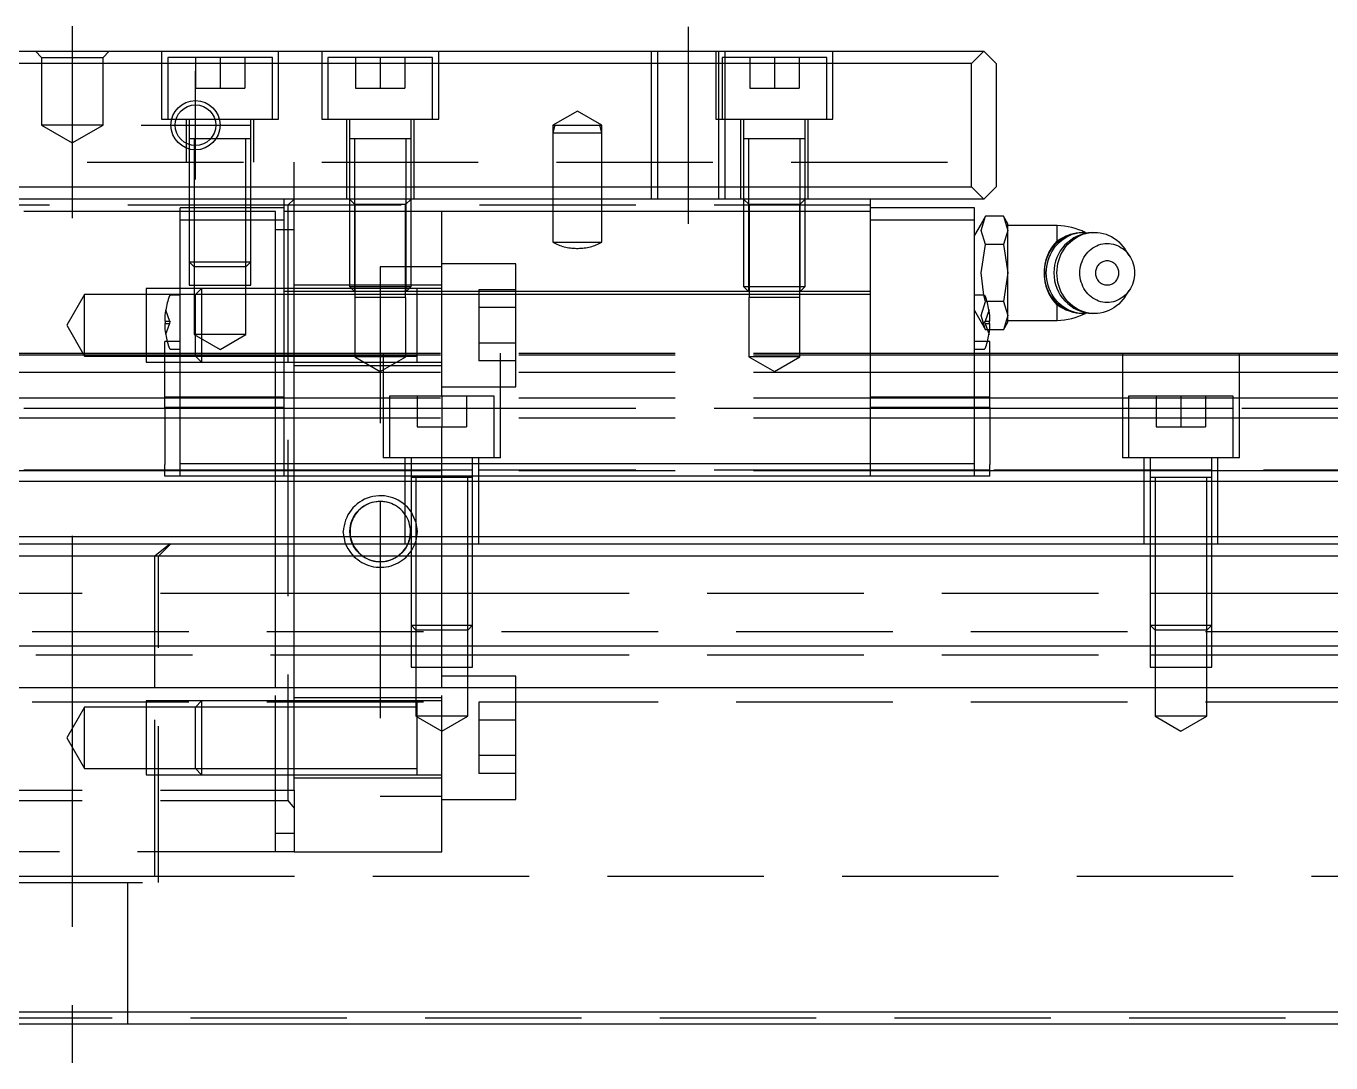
# Model space of a CAD drawing. Extents: x -33 to 1029, y -350 to 120.
# Drawn here: x 406.2 to 512.2, y -311.1 to -226.9 of the extents above; entities that cross this region are included whole.
import ezdxf

# ---------------------------------------------------------------- set-up
doc = ezdxf.new("R2010")
doc.units = 0
doc.linetypes.add('CENTER', pattern=[50.8, 31.75, -6.35, 6.35, -6.35])
doc.linetypes.add('DASHED', pattern=[19.05, 12.7, -6.35])
doc.layers.get('0').update_dxf_attribs({"linetype": 'CONTINUOUS'})
doc.layers.add('CENTER', color=1, linetype='CENTER')

msp = doc.modelspace()

# ---------------------------------------------------------------- linework, layer by layer
at = {"color": 7, "linetype": 'CONTINUOUS'}
for p, q in [((336, -228.91), (484, -228.91)), ((484, -228.91), (483, -229.91)), ((485, -229.91), (484, -228.91)), ((483, -229.91), (337, -229.91)), ((483, -239.91), (483, -229.91)), ((485, -229.91), (485, -239.91)), ((421.23, -236.01), (419.5, -236.01)), ((421.67, -236.01), (421.23, -236.01)), ((424.5, -236.01), (421.67, -236.01)), ((437.5, -236.01), (432.5, -236.01)), ((437.5, -236.01), (432.5, -236.01)), ((337, -239.91), (483, -239.91)), ((483, -239.91), (484, -240.91)), ((484, -240.91), (485, -239.91)), ((484, -240.91), (336, -240.91)), ((427.2, -241.91), (427.2, -240.91)), ((474.8, -241.91), (474.8, -240.91)), ((418.77, -242.61), (418.77, -241.61)), ((427.2, -241.61), (418.77, -241.61)), ((427.2, -248.41), (427.2, -241.91)), ((474.8, -241.91), (427.2, -241.91)), ((483.23, -241.61), (474.8, -241.61)), ((474.8, -248.41), (474.8, -241.91)), ((483.23, -242.61), (483.23, -241.61)), ((484.13, -242.29), (483.78, -242.91)), ((483.78, -243.45), (484.13, -242.29)), ((485.6, -242.29), (484.13, -242.29)), ((485.6, -242.29), (485.6, -242.29)), ((485.96, -242.91), (485.6, -242.29)), ((485.6, -242.29), (485.96, -243.45)), ((418.77, -262.41), (418.77, -242.61)), ((427.2, -242.61), (418.77, -242.61)), ((483.23, -242.61), (474.8, -242.61)), ((483.23, -262.41), (483.23, -242.61)), ((483.78, -242.91), (483.23, -243.85)), ((484.13, -244.6), (483.78, -243.45)), ((485.96, -243.45), (485.6, -244.6)), ((485.96, -243.45), (485.96, -242.91)), ((489.96, -243.06), (485.96, -243.06)), ((485.96, -246.91), (485.96, -243.45)), ((489.96, -244.3), (489.96, -243.06)), ((491.49, -243.65), (491.73, -243.62)), ((491.64, -243.65), (491.88, -243.62)), ((491.73, -243.62), (491.97, -243.61)), ((491.88, -243.62), (492.12, -243.61)), ((492.12, -243.61), (491.97, -243.61)), ((492.12, -243.61), (492.53, -243.64)), ((492.5, -243.65), (492.74, -243.62)), ((492.74, -243.62), (492.98, -243.61)), ((492.98, -243.61), (493.22, -243.62)), ((493.22, -243.62), (493.45, -243.65)), ((483.78, -246.91), (484.13, -244.6)), ((485.6, -244.6), (484.13, -244.6)), ((485.6, -244.6), (485.96, -246.91)), ((489.65, -244.77), (489.81, -244.58)), ((489.8, -244.77), (489.97, -244.58)), ((489.81, -244.58), (489.99, -244.4)), ((490.72, -243.9), (489.96, -244.3)), ((489.97, -244.58), (490.14, -244.4)), ((489.99, -244.4), (490.18, -244.24)), ((490.14, -244.4), (490.33, -244.24)), ((490.18, -244.24), (490.38, -244.1)), ((490.33, -244.24), (490.53, -244.1)), ((490.38, -244.1), (490.58, -243.97)), ((490.53, -244.1), (490.74, -243.97)), ((490.58, -243.97), (490.8, -243.86)), ((490.66, -244.77), (490.83, -244.58)), ((490.74, -243.97), (490.96, -243.86)), ((490.8, -243.86), (491.03, -243.77)), ((490.83, -244.58), (491, -244.4)), ((490.96, -243.86), (491.18, -243.77)), ((491, -244.4), (491.19, -244.24)), ((491.03, -243.77), (491.26, -243.7)), ((491.18, -243.77), (491.41, -243.7)), ((491.19, -244.24), (491.39, -244.1)), ((491.26, -243.7), (491.49, -243.65)), ((491.39, -244.1), (491.6, -243.97)), ((491.41, -243.7), (491.64, -243.65)), ((491.6, -243.97), (491.81, -243.86)), ((491.81, -243.86), (492.04, -243.77)), ((492.04, -243.77), (492.27, -243.7)), ((492.27, -243.7), (492.5, -243.65)), ((493.16, -244.7), (493.32, -244.63)), ((493.32, -244.63), (493.49, -244.58)), ((493.45, -243.65), (493.69, -243.7)), ((493.49, -244.58), (493.66, -244.54)), ((493.66, -244.54), (493.83, -244.52)), ((493.69, -243.7), (493.92, -243.77)), ((493.83, -244.52), (494, -244.51)), ((493.92, -243.77), (494.14, -243.86)), ((494, -244.51), (494.18, -244.52)), ((494.14, -243.86), (494.36, -243.96)), ((494.18, -244.52), (494.35, -244.54)), ((494.35, -244.54), (494.52, -244.57)), ((494.36, -243.96), (494.56, -244.09)), ((494.52, -244.57), (494.69, -244.62)), ((494.56, -244.09), (494.76, -244.23)), ((494.69, -244.62), (494.85, -244.69)), ((494.76, -244.23), (494.95, -244.39)), ((494.95, -244.39), (495.12, -244.56)), ((495.12, -244.56), (495.29, -244.75)), ((489.07, -245.89), (489.15, -245.65)), ((489.15, -245.65), (489.25, -245.41)), ((489.22, -245.89), (489.31, -245.65)), ((489.25, -245.41), (489.37, -245.19)), ((489.31, -245.65), (489.41, -245.41)), ((489.37, -245.19), (489.5, -244.97)), ((489.41, -245.41), (489.52, -245.19)), ((489.5, -244.97), (489.65, -244.77)), ((489.52, -245.19), (489.66, -244.97)), ((489.66, -244.97), (489.8, -244.77)), ((490.08, -245.89), (490.16, -245.65)), ((490.16, -245.65), (490.26, -245.41)), ((490.26, -245.41), (490.38, -245.19)), ((490.38, -245.19), (490.51, -244.97)), ((490.51, -244.97), (490.66, -244.77)), ((492.04, -245.82), (492.12, -245.66)), ((492.12, -245.66), (492.22, -245.5)), ((492.22, -245.5), (492.33, -245.36)), ((492.33, -245.36), (492.44, -245.22)), ((492.44, -245.22), (492.57, -245.09)), ((492.57, -245.09), (492.71, -244.97)), ((492.71, -244.97), (492.85, -244.87)), ((492.85, -244.87), (493, -244.78)), ((493, -244.78), (493.16, -244.7)), ((494.85, -244.69), (495.01, -244.77)), ((495.01, -244.77), (495.16, -244.86)), ((495.16, -244.86), (495.31, -244.96)), ((495.29, -244.75), (495.44, -244.95)), ((495.31, -244.96), (495.44, -245.07)), ((495.8, -245.49), (495.44, -244.95)), ((495.44, -245.07), (495.57, -245.2)), ((495.57, -245.2), (495.69, -245.34)), ((495.69, -245.34), (495.8, -245.49)), ((495.8, -245.49), (495.9, -245.64)), ((495.9, -245.64), (495.98, -245.81)), ((488.92, -246.91), (488.93, -246.65)), ((488.93, -246.65), (488.96, -246.39)), ((488.96, -246.39), (489, -246.14)), ((489, -246.14), (489.07, -245.89)), ((489.07, -246.91), (489.08, -246.65)), ((489.08, -246.65), (489.11, -246.39)), ((489.11, -246.39), (489.16, -246.14)), ((489.16, -246.14), (489.22, -245.89)), ((489.93, -246.91), (489.94, -246.65)), ((489.94, -246.65), (489.97, -246.39)), ((489.97, -246.39), (490.02, -246.14)), ((490.02, -246.14), (490.08, -245.89)), ((491.8, -246.72), (491.82, -246.54)), ((491.8, -246.91), (491.8, -246.72)), ((491.82, -246.54), (491.86, -246.35)), ((491.86, -246.35), (491.91, -246.17)), ((491.91, -246.17), (491.97, -245.99)), ((491.97, -245.99), (492.04, -245.82)), ((493.09, -246.82), (493.1, -246.74)), ((493.1, -246.74), (493.12, -246.65)), ((493.12, -246.65), (493.15, -246.57)), ((493.15, -246.57), (493.18, -246.49)), ((493.18, -246.49), (493.21, -246.41)), ((493.21, -246.41), (493.26, -246.34)), ((493.26, -246.34), (493.31, -246.27)), ((493.31, -246.27), (493.36, -246.2)), ((493.36, -246.2), (493.42, -246.14)), ((493.42, -246.14), (493.48, -246.09)), ((493.48, -246.09), (493.55, -246.04)), ((493.55, -246.04), (493.62, -246)), ((493.62, -246), (493.7, -245.97)), ((493.7, -245.97), (493.78, -245.94)), ((493.78, -245.94), (493.85, -245.93)), ((493.85, -245.93), (493.93, -245.91)), ((493.93, -245.91), (494.01, -245.91)), ((494.01, -245.91), (494.1, -245.91)), ((494.1, -245.91), (494.18, -245.93)), ((494.18, -245.93), (494.25, -245.94)), ((494.25, -245.94), (494.33, -245.97)), ((494.33, -245.97), (494.41, -246)), ((494.41, -246), (494.48, -246.04)), ((494.48, -246.04), (494.54, -246.09)), ((494.54, -246.09), (494.61, -246.14)), ((494.61, -246.14), (494.67, -246.2)), ((494.67, -246.2), (494.72, -246.27)), ((494.72, -246.27), (494.77, -246.34)), ((494.77, -246.34), (494.81, -246.41)), ((494.81, -246.41), (494.85, -246.49)), ((494.85, -246.49), (494.88, -246.57)), ((494.88, -246.57), (494.91, -246.65)), ((494.91, -246.65), (494.92, -246.74)), ((494.92, -246.74), (494.94, -246.82)), ((495.98, -245.81), (496.06, -245.98)), ((496.06, -245.98), (496.12, -246.16)), ((496.12, -246.16), (496.17, -246.34)), ((496.17, -246.34), (496.2, -246.53)), ((496.2, -246.53), (496.23, -246.72)), ((496.23, -246.72), (496.23, -246.91)), ((484, -248.71), (483.78, -246.91)), ((485.96, -246.91), (485.6, -249.22)), ((485.96, -250.37), (485.96, -246.91)), ((488.93, -247.17), (488.92, -246.91)), ((488.96, -247.43), (488.93, -247.17)), ((489, -247.68), (488.96, -247.43)), ((489.07, -247.93), (489, -247.68)), ((489.08, -247.17), (489.07, -246.91)), ((489.11, -247.43), (489.08, -247.17)), ((489.16, -247.68), (489.11, -247.43)), ((489.22, -247.93), (489.16, -247.68)), ((489.94, -247.17), (489.93, -246.91)), ((489.97, -247.43), (489.94, -247.17)), ((490.02, -247.68), (489.97, -247.43)), ((490.08, -247.93), (490.02, -247.68)), ((491.8, -247.1), (491.8, -246.91)), ((491.82, -247.28), (491.8, -247.1)), ((491.86, -247.47), (491.82, -247.28)), ((491.91, -247.65), (491.86, -247.47)), ((491.97, -247.83), (491.91, -247.65)), ((492.04, -248), (491.97, -247.83)), ((493.09, -246.91), (493.09, -246.82)), ((493.09, -247), (493.09, -246.91)), ((493.1, -247.08), (493.09, -247)), ((493.12, -247.17), (493.1, -247.08)), ((493.15, -247.25), (493.12, -247.17)), ((493.18, -247.33), (493.15, -247.25)), ((493.21, -247.41), (493.18, -247.33)), ((493.26, -247.48), (493.21, -247.41)), ((493.31, -247.55), (493.26, -247.48)), ((493.36, -247.62), (493.31, -247.55)), ((493.42, -247.68), (493.36, -247.62)), ((493.48, -247.73), (493.42, -247.68)), ((493.55, -247.78), (493.48, -247.73)), ((493.62, -247.82), (493.55, -247.78)), ((493.7, -247.85), (493.62, -247.82)), ((493.78, -247.88), (493.7, -247.85)), ((494.33, -247.85), (494.25, -247.88)), ((494.41, -247.82), (494.33, -247.85)), ((494.48, -247.78), (494.41, -247.82)), ((494.54, -247.73), (494.48, -247.78)), ((494.61, -247.68), (494.54, -247.73)), ((494.67, -247.62), (494.61, -247.68)), ((494.72, -247.55), (494.67, -247.62)), ((494.77, -247.48), (494.72, -247.55)), ((494.81, -247.41), (494.77, -247.48)), ((494.85, -247.33), (494.81, -247.41)), ((494.88, -247.25), (494.85, -247.33)), ((494.91, -247.17), (494.88, -247.25)), ((494.92, -247.08), (494.91, -247.17)), ((494.94, -247), (494.92, -247.08)), ((494.94, -246.82), (494.94, -246.91)), ((494.94, -246.91), (494.94, -247)), ((496.06, -247.84), (495.98, -248.01)), ((496.12, -247.66), (496.06, -247.84)), ((496.17, -247.48), (496.12, -247.66)), ((496.2, -247.29), (496.17, -247.48)), ((496.23, -247.1), (496.2, -247.29)), ((496.23, -246.91), (496.23, -247.1)), ((418.77, -248.71), (417.99, -248.71)), ((427.2, -248.66), (427.2, -248.41)), ((474.8, -248.41), (427.2, -248.41)), ((427.2, -262.41), (427.2, -248.66)), ((474.8, -248.66), (427.2, -248.66)), ((474.8, -248.66), (474.8, -248.41)), ((474.8, -262.41), (474.8, -248.66)), ((484.01, -248.71), (483.23, -248.71)), ((489.15, -248.17), (489.07, -247.93)), ((489.25, -248.41), (489.15, -248.17)), ((489.31, -248.17), (489.22, -247.93)), ((489.37, -248.63), (489.25, -248.41)), ((489.41, -248.41), (489.31, -248.17)), ((489.5, -248.85), (489.37, -248.63)), ((489.52, -248.63), (489.41, -248.41)), ((489.65, -249.05), (489.5, -248.85)), ((489.66, -248.85), (489.52, -248.63)), ((489.8, -249.05), (489.66, -248.85)), ((490.16, -248.17), (490.08, -247.93)), ((490.26, -248.41), (490.16, -248.17)), ((490.38, -248.63), (490.26, -248.41)), ((490.51, -248.85), (490.38, -248.63)), ((490.66, -249.05), (490.51, -248.85)), ((492.12, -248.16), (492.04, -248)), ((492.22, -248.32), (492.12, -248.16)), ((492.33, -248.46), (492.22, -248.32)), ((492.44, -248.6), (492.33, -248.46)), ((492.57, -248.73), (492.44, -248.6)), ((492.71, -248.85), (492.57, -248.73)), ((492.85, -248.95), (492.71, -248.85)), ((493.85, -247.89), (493.78, -247.88)), ((493.93, -247.91), (493.85, -247.89)), ((494.01, -247.91), (493.93, -247.91)), ((494.1, -247.91), (494.01, -247.91)), ((494.18, -247.89), (494.1, -247.91)), ((494.25, -247.88), (494.18, -247.89)), ((495.31, -248.86), (495.16, -248.96)), ((495.44, -248.87), (495.29, -249.07)), ((495.44, -248.75), (495.31, -248.86)), ((495.44, -248.87), (495.8, -248.33)), ((495.57, -248.62), (495.44, -248.75)), ((495.69, -248.48), (495.57, -248.62)), ((495.8, -248.33), (495.69, -248.48)), ((495.9, -248.18), (495.8, -248.33)), ((495.98, -248.01), (495.9, -248.18)), ((485.6, -249.22), (484.26, -249.22)), ((485.6, -249.22), (485.96, -250.37)), ((489.81, -249.24), (489.65, -249.05)), ((489.97, -249.24), (489.8, -249.05)), ((489.99, -249.42), (489.81, -249.24)), ((489.96, -249.52), (490.72, -249.92)), ((489.96, -250.76), (489.96, -249.52)), ((490.14, -249.42), (489.97, -249.24)), ((490.18, -249.58), (489.99, -249.42)), ((490.33, -249.58), (490.14, -249.42)), ((490.38, -249.72), (490.18, -249.58)), ((490.53, -249.72), (490.33, -249.58)), ((490.58, -249.85), (490.38, -249.72)), ((490.74, -249.85), (490.53, -249.72)), ((490.8, -249.96), (490.58, -249.85)), ((490.83, -249.24), (490.66, -249.05)), ((490.96, -249.96), (490.74, -249.85)), ((491.03, -250.05), (490.8, -249.96)), ((491, -249.42), (490.83, -249.24)), ((491.18, -250.05), (490.96, -249.96)), ((491.19, -249.58), (491, -249.42)), ((491.39, -249.72), (491.19, -249.58)), ((491.6, -249.85), (491.39, -249.72)), ((491.81, -249.96), (491.6, -249.85)), ((492.04, -250.05), (491.81, -249.96)), ((493, -249.04), (492.85, -248.95)), ((493.16, -249.12), (493, -249.04)), ((493.32, -249.19), (493.16, -249.12)), ((493.49, -249.24), (493.32, -249.19)), ((493.66, -249.28), (493.49, -249.24)), ((493.83, -249.3), (493.66, -249.28)), ((494, -249.31), (493.83, -249.3)), ((494.14, -249.96), (493.92, -250.05)), ((494.18, -249.3), (494, -249.31)), ((494.36, -249.86), (494.14, -249.96)), ((494.35, -249.28), (494.18, -249.3)), ((494.52, -249.25), (494.35, -249.28)), ((494.56, -249.73), (494.36, -249.86)), ((494.69, -249.2), (494.52, -249.25)), ((494.76, -249.59), (494.56, -249.73)), ((494.85, -249.13), (494.69, -249.2)), ((494.95, -249.43), (494.76, -249.59)), ((495.01, -249.05), (494.85, -249.13)), ((495.12, -249.26), (494.95, -249.43)), ((495.16, -248.96), (495.01, -249.05)), ((495.29, -249.07), (495.12, -249.26)), ((417.58, -250.81), (417.5, -250.81)), ((417.5, -251.01), (417.58, -251.01)), ((417.58, -251.01), (417.58, -250.81)), ((484.42, -250.81), (484.42, -251.01)), ((484.5, -250.81), (484.42, -250.81)), ((484.42, -251.01), (484.5, -251.01)), ((485.96, -250.37), (485.6, -251.53)), ((485.6, -251.53), (485.96, -250.91)), ((485.96, -250.91), (485.96, -250.37)), ((485.96, -250.76), (489.96, -250.76)), ((491.26, -250.12), (491.03, -250.05)), ((491.41, -250.12), (491.18, -250.05)), ((491.49, -250.17), (491.26, -250.12)), ((491.64, -250.17), (491.41, -250.12)), ((491.73, -250.2), (491.49, -250.17)), ((491.88, -250.2), (491.64, -250.17)), ((491.97, -250.21), (491.73, -250.2)), ((492.12, -250.21), (491.88, -250.2)), ((491.97, -250.21), (492.12, -250.21)), ((492.27, -250.12), (492.04, -250.05)), ((492.53, -250.18), (492.12, -250.21)), ((492.5, -250.17), (492.27, -250.12)), ((492.74, -250.2), (492.5, -250.17)), ((492.98, -250.21), (492.74, -250.2)), ((493.22, -250.2), (492.98, -250.21)), ((493.45, -250.17), (493.22, -250.2)), ((493.69, -250.12), (493.45, -250.17)), ((493.92, -250.05), (493.69, -250.12)), ((485.6, -251.53), (484.47, -251.53)), ((485.6, -251.53), (485.6, -251.53)), ((417.71, -252.48), (417.5, -252.48)), ((417.5, -255.08), (417.5, -252.48)), ((417.99, -253.11), (418.77, -253.11)), ((483.23, -253.11), (484.01, -253.11)), ((484.5, -252.48), (484.29, -252.48)), ((484.5, -255.08), (484.5, -252.48)), ((402.5, -253.41), (417.5, -253.41)), ((402.5, -253.57), (417.5, -253.57)), ((484.5, -253.41), (820, -253.41)), ((484.5, -253.57), (820, -253.57)), ((402.5, -254.97), (417.5, -254.97)), ((417.5, -256.99), (417.5, -255.08)), ((484.5, -254.97), (820, -254.97)), ((484.5, -256.99), (484.5, -255.08)), ((402.5, -257.05), (417.5, -257.05)), ((417.5, -257.84), (417.5, -256.99)), ((418.77, -256.99), (417.5, -256.99)), ((484.5, -256.99), (483.23, -256.99)), ((484.5, -257.84), (484.5, -256.99)), ((484.5, -257.05), (820, -257.05)), ((417.5, -257.84), (417.5, -262.45)), ((418.77, -257.84), (417.5, -257.84)), ((484.5, -257.84), (483.23, -257.84)), ((484.5, -257.84), (484.5, -262.45)), ((402.5, -258.67), (417.5, -258.67)), ((484.5, -258.67), (820, -258.67)), ((417.5, -263.41), (417.5, -262.45)), ((427.2, -262.41), (418.77, -262.41)), ((418.77, -263.41), (418.77, -262.41)), ((427.2, -263.41), (427.2, -262.41)), ((474.8, -262.41), (427.2, -262.41)), ((483.23, -262.41), (474.8, -262.41)), ((474.8, -263.41), (474.8, -262.41)), ((483.23, -263.41), (483.23, -262.41)), ((484.5, -263.41), (484.5, -262.45)), ((402.5, -262.96), (417.5, -262.96)), ((418.77, -263.41), (417.5, -263.41)), ((427.2, -263.41), (418.77, -263.41)), ((474.8, -263.41), (427.2, -263.41)), ((442.5, -263.51), (437.5, -263.51)), ((442.5, -263.51), (437.5, -263.51)), ((483.23, -263.41), (474.8, -263.41)), ((484.5, -263.41), (483.23, -263.41)), ((484.5, -262.96), (820, -262.96)), ((0, -263.81), (820, -263.81)), ((0, -268.31), (820, -268.31)), ((1, -268.91), (819, -268.91)), ((818, -269.91), (2, -269.91)), ((818, -277.21), (2, -277.21)), ((818, -280.61), (2, -280.61)), ((2, -306.91), (818, -306.91)), ((819, -307.91), (1, -307.91))]:
    msp.add_line(p, q, dxfattribs=at)
at = {"color": 3, "linetype": 'DASHED'}
for p, q in [((407, -228.91), (407.5, -229.41)), ((407.5, -229.41), (407.5, -234.91)), ((407.5, -229.41), (412.5, -229.41)), ((412.5, -229.41), (413, -228.91)), ((412.5, -234.91), (412.5, -229.41)), ((417.25, -228.91), (417.25, -234.41)), ((417.75, -229.41), (417.75, -234.41)), ((426.25, -229.41), (417.75, -229.41)), ((420, -229.41), (420, -231.91)), ((422, -229.41), (422, -231.91)), ((424, -229.41), (424, -231.91)), ((426.25, -234.41), (426.25, -229.41)), ((426.75, -234.41), (426.75, -228.91)), ((430.25, -228.91), (430.25, -234.41)), ((430.75, -229.41), (430.75, -234.41)), ((439.25, -229.41), (430.75, -229.41)), ((433, -229.41), (433, -231.91)), ((435, -229.41), (435, -231.91)), ((437, -229.41), (437, -231.91)), ((439.25, -234.41), (439.25, -229.41)), ((439.75, -234.41), (439.75, -228.91)), ((457, -228.91), (457, -240.91)), ((457.5, -228.91), (457.5, -240.91)), ((462.25, -228.91), (462.25, -234.41)), ((462.5, -240.91), (462.5, -228.91)), ((462.75, -229.41), (462.75, -234.41)), ((471.25, -229.41), (462.75, -229.41)), ((463, -229.41), (463, -228.91)), ((463, -234.41), (463, -229.41)), ((465, -229.41), (465, -231.91)), ((467, -229.41), (467, -231.91)), ((469, -229.41), (469, -231.91)), ((471.25, -234.41), (471.25, -229.41)), ((471.75, -234.41), (471.75, -228.91)), ((420, -231.91), (422, -231.91)), ((422, -231.91), (424, -231.91)), ((433, -231.91), (435, -231.91)), ((435, -231.91), (437, -231.91)), ((465, -231.91), (467, -231.91)), ((467, -231.91), (469, -231.91)), ((451, -233.76), (449, -234.91)), ((453, -234.91), (451, -233.76)), ((407.5, -234.91), (410, -236.35)), ((412.5, -234.91), (407.5, -234.91)), ((410, -236.35), (412.5, -234.91)), ((417.25, -234.41), (426.75, -234.41)), ((419.25, -234.41), (419.25, -237.91)), ((419.5, -234.41), (419.5, -236.01)), ((424.5, -236.01), (424.5, -234.41)), ((424.75, -237.91), (424.75, -234.41)), ((430.25, -234.41), (439.75, -234.41)), ((432.25, -234.41), (432.25, -240.91)), ((432.5, -234.41), (432.5, -236.01)), ((437.5, -236.01), (437.5, -234.41)), ((437.75, -240.91), (437.75, -234.41)), ((449, -234.91), (449, -235.54)), ((449.17, -234.91), (449, -235.54)), ((449, -234.91), (453, -234.91)), ((453, -235.54), (452.83, -234.91)), ((453, -235.54), (453, -234.91)), ((462.25, -234.41), (471.75, -234.41)), ((463, -240.91), (463, -234.41)), ((464.25, -234.41), (464.25, -240.91)), ((464.5, -234.41), (464.5, -236.01)), ((469.5, -236.01), (469.5, -234.41)), ((469.75, -240.91), (469.75, -234.41)), ((419.5, -236.01), (419.5, -236.48)), ((419.5, -236.01), (419.5, -236.01)), ((419.5, -236.01), (419.5, -236.02)), ((424.5, -236.01), (419.5, -236.01)), ((419.9, -236.01), (419.9, -236.56)), ((424.1, -237.91), (424.1, -236.01)), ((424.5, -236.01), (424.5, -236.01)), ((424.5, -237.91), (424.5, -236.01)), ((424.5, -236.02), (424.5, -236.01)), ((432.5, -236.01), (432.5, -236.02)), ((432.5, -236.01), (432.5, -240.91)), ((432.5, -236.01), (432.5, -236.01)), ((437.5, -236.01), (432.5, -236.01)), ((432.9, -236.01), (432.9, -240.91)), ((437.1, -240.91), (437.1, -236.01)), ((437.5, -236.02), (437.5, -236.01)), ((437.5, -236.01), (437.5, -236.01)), ((437.5, -240.91), (437.5, -236.01)), ((449, -235.54), (449, -240.91)), ((449, -235.54), (453, -235.54)), ((453, -240.91), (453, -235.54)), ((464.5, -236.01), (464.5, -240.91)), ((464.5, -236.01), (464.5, -236.01)), ((464.5, -236.01), (464.5, -236.02)), ((469.5, -236.01), (464.5, -236.01)), ((469.5, -236.01), (464.5, -236.01)), ((464.9, -236.01), (464.9, -240.91)), ((469.1, -240.91), (469.1, -236.01)), ((469.5, -236.01), (469.5, -236.01)), ((469.5, -240.91), (469.5, -236.01)), ((469.5, -236.02), (469.5, -236.01)), ((419.5, -236.48), (419.5, -236.85)), ((419.5, -236.85), (419.5, -237.91)), ((419.9, -236.56), (419.9, -236.91)), ((419.9, -236.91), (419.9, -237.91)), ((335, -237.91), (485, -237.91)), ((419.5, -237.91), (419.5, -240.91)), ((419.5, -237.91), (419.5, -240.91)), ((419.9, -237.91), (419.9, -240.91)), ((424.1, -240.91), (424.1, -237.91)), ((424.5, -240.91), (424.5, -237.91)), ((424.5, -240.91), (424.5, -237.91)), ((428, -240.91), (428, -237.91)), ((427.2, -241.41), (392.8, -241.41)), ((419.5, -240.91), (419.5, -241.61)), ((419.5, -240.91), (419.5, -241.61)), ((419.9, -240.91), (419.9, -241.61)), ((424.1, -241.61), (424.1, -240.91)), ((424.5, -241.61), (424.5, -240.91)), ((424.5, -241.61), (424.5, -240.91)), ((474.8, -241.41), (427.2, -241.41)), ((428, -240.91), (427.5, -241.41)), ((427.5, -241.41), (427.5, -289.76)), ((428, -253.41), (428, -240.91)), ((432.5, -240.91), (432.94, -241.35)), ((432.5, -240.91), (432.5, -248.01)), ((437.5, -240.91), (432.5, -240.91)), ((432.9, -240.91), (432.9, -248.41)), ((432.94, -241.35), (432.94, -248.91)), ((437.06, -241.35), (432.94, -241.35)), ((437.06, -241.35), (437.5, -240.91)), ((437.06, -248.91), (437.06, -241.35)), ((437.1, -248.41), (437.1, -240.91)), ((437.5, -248.01), (437.5, -240.91)), ((449, -240.91), (449, -244.41)), ((453, -244.41), (453, -240.91)), ((464.5, -240.91), (464.94, -241.35)), ((464.5, -240.91), (464.5, -248.01)), ((469.5, -240.91), (464.5, -240.91)), ((464.9, -240.91), (464.9, -248.41)), ((464.94, -241.35), (464.94, -248.91)), ((469.06, -241.35), (464.94, -241.35)), ((469.06, -241.35), (469.5, -240.91)), ((469.06, -248.91), (469.06, -241.35)), ((469.1, -248.41), (469.1, -240.91)), ((469.5, -248.01), (469.5, -240.91)), ((418.77, -241.91), (401.23, -241.91)), ((419.5, -241.91), (418.77, -241.91)), ((419.5, -241.61), (419.5, -246.01)), ((419.5, -241.61), (419.5, -246.01)), ((419.9, -241.91), (419.5, -241.91)), ((419.9, -241.61), (419.9, -246.41)), ((424.1, -241.91), (419.9, -241.91)), ((424.1, -246.41), (424.1, -241.61)), ((424.5, -241.91), (424.1, -241.91)), ((424.5, -246.01), (424.5, -241.61)), ((424.5, -246.01), (424.5, -241.61)), ((426.5, -241.91), (424.5, -241.91)), ((426.5, -248.16), (426.5, -241.91)), ((440, -253.41), (440, -241.91)), ((427.2, -243.41), (426.5, -243.41)), ((428, -243.41), (427.2, -243.41)), ((449, -244.41), (453, -244.41)), ((450.94, -244.91), (451.06, -244.91)), ((419.5, -246.01), (419.9, -246.41)), ((419.5, -246.01), (419.5, -247.91)), ((419.5, -246.01), (424.5, -246.01)), ((419.9, -246.41), (419.9, -247.91)), ((424.1, -246.41), (419.9, -246.41)), ((424.1, -246.41), (424.5, -246.01)), ((424.1, -247.91), (424.1, -246.41)), ((424.5, -247.91), (424.5, -246.01)), ((440, -246.41), (435, -246.41)), ((435, -246.41), (435, -265.45)), ((446, -246.16), (440, -246.16)), ((446, -253.41), (446, -246.16)), ((411, -248.66), (409.56, -251.16)), ((416, -248.66), (411, -248.66)), ((411, -253.66), (411, -248.66)), ((418.77, -248.16), (416, -248.16)), ((416, -248.16), (416, -254.16)), ((420, -248.66), (416, -248.66)), ((420.5, -248.16), (418.77, -248.16)), ((419.5, -247.91), (424.5, -247.91)), ((419.9, -247.91), (419.9, -251.91)), ((420.5, -248.16), (420, -248.66)), ((427.2, -248.66), (420, -248.66)), ((420, -253.41), (420, -248.66)), ((427.2, -248.16), (420.5, -248.16)), ((427.2, -248.16), (420.5, -248.16)), ((420.5, -248.16), (420.5, -253.41)), ((424.1, -251.91), (424.1, -247.91)), ((426.5, -248.66), (426.5, -248.16)), ((426.5, -253.41), (426.5, -248.66)), ((428, -248.16), (427.2, -248.16)), ((428, -248.16), (427.2, -248.16)), ((440, -247.91), (428, -247.91)), ((432.65, -248.16), (428, -248.16)), ((432.5, -248.01), (432.9, -248.41)), ((432.5, -248.01), (437.5, -248.01)), ((432.9, -248.16), (432.65, -248.16)), ((437.1, -248.16), (432.9, -248.16)), ((432.93, -248.91), (432.93, -253.71)), ((437.07, -248.91), (432.93, -248.91)), ((437.07, -253.71), (437.07, -248.91)), ((437.1, -248.41), (437.5, -248.01)), ((437.35, -248.16), (437.1, -248.16)), ((438, -248.16), (437.35, -248.16)), ((438, -248.16), (438, -248.16)), ((440, -248.16), (438, -248.16)), ((438.01, -248.16), (438, -248.16)), ((438, -251), (438, -248.16)), ((446, -248.27), (443, -248.27)), ((443, -248.27), (443, -249.72)), ((464.5, -248.01), (464.9, -248.41)), ((464.5, -248.01), (469.5, -248.01)), ((464.93, -248.91), (464.93, -253.71)), ((469.07, -248.91), (464.93, -248.91)), ((469.07, -253.71), (469.07, -248.91)), ((469.1, -248.41), (469.5, -248.01)), ((484.13, -249.22), (484, -248.71)), ((417.58, -249.91), (417.9, -250.81)), ((446, -249.72), (443, -249.72)), ((443, -249.72), (443, -252.6)), ((483.23, -249.97), (483.78, -250.91)), ((483.78, -250.37), (484.13, -249.22)), ((484.42, -249.91), (484.1, -250.81)), ((484.26, -249.22), (484.13, -249.22)), ((417.58, -250.81), (417.9, -250.81)), ((417.9, -251.01), (417.58, -251.91)), ((417.58, -251.01), (417.9, -251.01)), ((417.9, -250.81), (417.94, -250.91)), ((417.9, -251.01), (417.94, -250.91)), ((438, -253.41), (438, -251)), ((484.13, -251.53), (483.78, -250.37)), ((483.78, -250.91), (484.13, -251.53)), ((484.1, -250.81), (484.06, -250.91)), ((484.1, -251.01), (484.06, -250.91)), ((484.1, -250.81), (484.42, -250.81)), ((484.1, -251.01), (484.42, -251.91)), ((484.1, -251.01), (484.42, -251.01)), ((409.56, -251.16), (411, -253.66)), ((419.9, -251.91), (422, -253.12)), ((424.1, -251.91), (419.9, -251.91)), ((422, -253.12), (424.1, -251.91)), ((484.47, -251.53), (484.13, -251.53)), ((418.77, -252.48), (417.71, -252.48)), ((443, -252.6), (443, -254.05)), ((446, -252.6), (443, -252.6)), ((484.29, -252.48), (483.23, -252.48)), ((411, -253.66), (416, -253.66)), ((416, -253.66), (420, -253.66)), ((416, -254.16), (418.77, -254.16)), ((417.5, -253.41), (418.77, -253.41)), ((417.5, -253.57), (418.77, -253.57)), ((418.77, -253.41), (427.2, -253.41)), ((418.77, -253.57), (427.2, -253.57)), ((418.77, -254.16), (420.5, -254.16)), ((420, -253.66), (420, -253.41)), ((420, -253.66), (420.5, -254.16)), ((420, -253.66), (427.2, -253.66)), ((420.5, -253.41), (420.5, -254.16)), ((420.5, -254.16), (427.2, -254.16)), ((420.5, -254.16), (427.2, -254.16)), ((426.5, -253.66), (426.5, -253.41)), ((426.5, -254.16), (426.5, -253.66)), ((426.5, -263.41), (426.5, -254.16)), ((427.2, -253.41), (474.8, -253.41)), ((427.2, -253.57), (474.8, -253.57)), ((427.2, -253.66), (428, -253.66)), ((427.2, -254.16), (428, -254.16)), ((427.2, -254.16), (428, -254.16)), ((428, -263.41), (428, -253.41)), ((428, -253.66), (438, -253.66)), ((428, -254.16), (438, -254.16)), ((432.93, -253.71), (435, -254.9)), ((437.07, -253.71), (432.93, -253.71)), ((435, -254.9), (437.07, -253.71)), ((435.25, -253.41), (435.25, -261.91)), ((438, -254.16), (438, -253.41)), ((438, -254.16), (440, -254.16)), ((438, -254.16), (438, -254.16)), ((438, -254.16), (438.01, -254.16)), ((440, -256.91), (440, -253.41)), ((446, -254.05), (443, -254.05)), ((444.75, -261.91), (444.75, -253.41)), ((446, -256.16), (446, -253.41)), ((464.93, -253.71), (467, -254.9)), ((469.07, -253.71), (464.93, -253.71)), ((467, -254.9), (469.07, -253.71)), ((474.8, -253.41), (483.23, -253.41)), ((474.8, -253.57), (483.23, -253.57)), ((483.23, -253.41), (484.5, -253.41)), ((483.23, -253.57), (484.5, -253.57)), ((495.25, -253.41), (495.25, -261.91)), ((504.75, -261.91), (504.75, -253.41)), ((417.5, -254.97), (418.77, -254.97)), ((418.77, -254.97), (427.2, -254.97)), ((427.2, -254.97), (474.8, -254.97)), ((428, -254.41), (440, -254.41)), ((474.8, -254.97), (483.23, -254.97)), ((483.23, -254.97), (484.5, -254.97)), ((440, -256.16), (446, -256.16)), ((417.5, -257.05), (418.77, -257.05)), ((427.2, -256.99), (418.77, -256.99)), ((418.77, -257.05), (427.2, -257.05)), ((427.2, -257.05), (474.8, -257.05)), ((435.75, -256.91), (435.75, -261.91)), ((444.25, -256.91), (435.75, -256.91)), ((438, -256.91), (438, -259.41)), ((440, -256.91), (440, -259.41)), ((442, -256.91), (442, -259.41)), ((444.25, -261.91), (444.25, -256.91)), ((483.23, -256.99), (474.8, -256.99)), ((474.8, -257.05), (483.23, -257.05)), ((483.23, -257.05), (484.5, -257.05)), ((495.75, -256.91), (495.75, -261.91)), ((504.25, -256.91), (495.75, -256.91)), ((498, -256.91), (498, -259.41)), ((500, -256.91), (500, -259.41)), ((502, -256.91), (502, -259.41)), ((504.25, -261.91), (504.25, -256.91)), ((418.77, -257.91), (388, -257.91)), ((427.2, -257.84), (418.77, -257.84)), ((426.5, -257.91), (418.77, -257.91)), ((427.2, -257.91), (426.5, -257.91)), ((428, -257.91), (427.2, -257.91)), ((435, -257.91), (428, -257.91)), ((435.75, -257.91), (435, -257.91)), ((440, -257.91), (435.75, -257.91)), ((444.25, -257.91), (440, -257.91)), ((474.8, -257.91), (444.25, -257.91)), ((483.23, -257.84), (474.8, -257.84)), ((483.23, -257.91), (474.8, -257.91)), ((484.5, -257.91), (483.23, -257.91)), ((495.75, -257.91), (484.5, -257.91)), ((504.25, -257.91), (495.75, -257.91)), ((555.75, -257.91), (504.25, -257.91)), ((417.5, -258.67), (418.77, -258.67)), ((418.77, -258.67), (427.2, -258.67)), ((427.2, -258.67), (474.8, -258.67)), ((438, -259.41), (440, -259.41)), ((440, -261.91), (440, -259.41)), ((440, -259.41), (442, -259.41)), ((474.8, -258.67), (483.23, -258.67)), ((483.23, -258.67), (484.5, -258.67)), ((498, -259.41), (500, -259.41)), ((500, -259.41), (502, -259.41)), ((444.75, -261.91), (435.25, -261.91)), ((437, -261.91), (437, -268.91)), ((437.5, -261.91), (437.5, -263.41)), ((440, -263.41), (440, -261.91)), ((442.5, -263.41), (442.5, -261.91)), ((443, -268.91), (443, -261.91)), ((504.75, -261.91), (495.25, -261.91)), ((497, -261.91), (497, -268.91)), ((497.5, -261.91), (497.5, -263.51)), ((502.5, -263.51), (502.5, -261.91)), ((503, -268.91), (503, -261.91)), ((418.77, -262.91), (360, -262.91)), ((417.5, -262.96), (418.77, -262.96)), ((426.5, -262.91), (418.77, -262.91)), ((418.77, -262.96), (427.2, -262.96)), ((427.2, -262.91), (426.5, -262.91)), ((426.5, -268.91), (426.5, -263.41)), ((428, -262.91), (427.2, -262.91)), ((427.2, -262.96), (474.8, -262.96)), ((437.5, -262.91), (428, -262.91)), ((428, -268.91), (428, -263.41)), ((440, -262.91), (437.5, -262.91)), ((437.5, -263.41), (437.5, -263.51)), ((437.5, -263.5), (437.5, -263.51)), ((437.5, -263.51), (437.5, -263.51)), ((437.5, -263.51), (437.5, -268.91)), ((437.9, -263.51), (437.9, -268.91)), ((442.5, -262.91), (440, -262.91)), ((440, -263.51), (440, -263.41)), ((440, -268.91), (440, -263.51)), ((442.1, -268.91), (442.1, -263.51)), ((474.8, -262.91), (442.5, -262.91)), ((442.5, -263.51), (442.5, -263.41)), ((442.5, -263.51), (442.5, -263.5)), ((442.5, -263.51), (442.5, -263.51)), ((442.5, -268.91), (442.5, -263.51)), ((483.23, -262.91), (474.8, -262.91)), ((474.8, -262.96), (483.23, -262.96)), ((484.5, -262.91), (483.23, -262.91)), ((483.23, -262.96), (484.5, -262.96)), ((497.5, -262.91), (484.5, -262.91)), ((502.5, -262.91), (497.5, -262.91)), ((497.5, -263.5), (497.5, -263.51)), ((497.5, -263.51), (497.5, -268.91)), ((497.5, -263.51), (497.5, -263.51)), ((502.5, -263.51), (497.5, -263.51)), ((502.5, -263.51), (497.5, -263.51)), ((497.9, -263.51), (497.9, -268.91)), ((502.1, -268.91), (502.1, -263.51)), ((557.5, -262.91), (502.5, -262.91)), ((502.5, -263.51), (502.5, -263.5)), ((502.5, -268.91), (502.5, -263.51)), ((502.5, -263.51), (502.5, -263.51)), ((435, -265.46), (435, -268.91)), ((437.5, -266.31), (437.9, -267.17)), ((432.18, -268.91), (432, -267.91)), ((437.9, -267.17), (438, -267.91)), ((438, -267.91), (437.9, -268.65)), ((417.94, -268.91), (416.71, -269.91)), ((417, -269.91), (418, -268.91)), ((426.5, -277.21), (426.5, -268.91)), ((428, -277.21), (428, -268.91)), ((435, -268.91), (435, -270.36)), ((437.5, -268.91), (437.5, -275.51)), ((437.5, -268.91), (437.5, -275.51)), ((437.82, -268.91), (437.5, -269.51)), ((437.9, -268.65), (437.82, -268.91)), ((437.9, -268.91), (437.9, -275.91)), ((440, -275.91), (440, -268.91)), ((442.1, -275.91), (442.1, -268.91)), ((442.5, -275.51), (442.5, -268.91)), ((442.5, -275.51), (442.5, -268.91)), ((497.5, -268.91), (497.5, -275.51)), ((497.5, -268.91), (497.5, -275.51)), ((497.9, -268.91), (497.9, -275.91)), ((502.1, -275.91), (502.1, -268.91)), ((502.5, -275.51), (502.5, -268.91)), ((502.5, -275.51), (502.5, -268.91)), ((416.71, -277.21), (416.71, -269.91)), ((417, -296.41), (417, -269.91)), ((435, -270.37), (435, -289.41)), ((360, -272.91), (426.5, -272.91)), ((426.5, -272.91), (428, -272.91)), ((428, -272.91), (437.5, -272.91)), ((437.5, -272.91), (437.9, -272.91)), ((437.9, -272.91), (440, -272.91)), ((440, -272.91), (442.1, -272.91)), ((442.1, -272.91), (442.5, -272.91)), ((442.5, -272.91), (497.5, -272.91)), ((497.5, -272.91), (497.9, -272.91)), ((497.9, -272.91), (502.1, -272.91)), ((502.1, -272.91), (502.5, -272.91)), ((502.5, -272.91), (523.29, -272.91)), ((819.5, -276.06), (0.5, -276.06)), ((437.5, -275.51), (437.9, -275.91)), ((437.5, -275.51), (437.5, -277.21)), ((437.5, -275.51), (442.5, -275.51)), ((437.9, -275.91), (437.9, -278.91)), ((442.1, -275.91), (437.9, -275.91)), ((440, -277.21), (440, -275.91)), ((442.1, -275.91), (442.5, -275.51)), ((442.1, -278.91), (442.1, -275.91)), ((442.5, -277.21), (442.5, -275.51)), ((497.5, -275.51), (497.9, -275.91)), ((497.5, -275.51), (497.5, -277.21)), ((497.5, -275.51), (502.5, -275.51)), ((497.9, -275.91), (497.9, -278.91)), ((502.1, -275.91), (497.9, -275.91)), ((502.1, -275.91), (502.5, -275.51)), ((502.1, -278.91), (502.1, -275.91)), ((502.5, -277.21), (502.5, -275.51)), ((416.71, -280.61), (416.71, -277.21)), ((426.5, -280.61), (426.5, -277.21)), ((428, -280.61), (428, -277.21)), ((437.5, -277.21), (437.5, -278.91)), ((440, -278.91), (440, -277.21)), ((442.5, -278.91), (442.5, -277.21)), ((497.5, -277.21), (497.5, -278.91)), ((502.5, -278.91), (502.5, -277.21)), ((388, -277.91), (426.5, -277.91)), ((426.5, -277.91), (428, -277.91)), ((428, -277.91), (435, -277.91)), ((435, -277.91), (437.5, -277.91)), ((437.5, -277.91), (440, -277.91)), ((440, -277.91), (442.5, -277.91)), ((442.5, -277.91), (497.5, -277.91)), ((497.5, -277.91), (502.5, -277.91)), ((502.5, -277.91), (523.29, -277.91)), ((437.5, -278.91), (442.5, -278.91)), ((437.9, -278.91), (437.9, -282.91)), ((440, -280.61), (440, -278.91)), ((442.1, -282.91), (442.1, -278.91)), ((497.5, -278.91), (502.5, -278.91)), ((497.9, -278.91), (497.9, -282.91)), ((502.1, -282.91), (502.1, -278.91)), ((416.71, -295.91), (416.71, -280.61)), ((426.5, -293.91), (426.5, -280.61)), ((428, -288.91), (428, -280.61)), ((446, -279.66), (440, -279.66)), ((440, -293.91), (440, -280.61)), ((446, -280.61), (446, -279.66)), ((446, -289.66), (446, -280.61)), ((819.5, -281.76), (0.5, -281.76)), ((420.5, -281.66), (416, -281.66)), ((416, -281.66), (416, -287.66)), ((420.5, -281.66), (420, -282.16)), ((428, -281.66), (420.5, -281.66)), ((428, -281.66), (420.5, -281.66)), ((420.5, -281.66), (420.5, -287.66)), ((440, -281.41), (428, -281.41)), ((438.01, -281.66), (428, -281.66)), ((440, -281.66), (438, -281.66)), ((438, -287.66), (438, -281.66)), ((438, -284.66), (438, -281.66)), ((438, -284.5), (438, -281.66)), ((411, -282.16), (409.56, -284.66)), ((416, -282.16), (411, -282.16)), ((411, -287.16), (411, -282.16)), ((420, -282.16), (416, -282.16)), ((428, -282.16), (420, -282.16)), ((428, -282.16), (420, -282.16)), ((420, -287.16), (420, -282.16)), ((438, -282.16), (428, -282.16)), ((446, -281.77), (443, -281.77)), ((443, -281.77), (443, -283.22)), ((437.9, -282.91), (440, -284.12)), ((442.1, -282.91), (437.9, -282.91)), ((440, -284.12), (442.1, -282.91)), ((446, -283.22), (443, -283.22)), ((443, -283.22), (443, -286.1)), ((497.9, -282.91), (500, -284.12)), ((502.1, -282.91), (497.9, -282.91)), ((500, -284.12), (502.1, -282.91)), ((409.56, -284.66), (411, -287.16)), ((438, -284.82), (438, -284.5)), ((438, -287.66), (438, -284.82)), ((443, -286.1), (443, -287.55)), ((446, -286.1), (443, -286.1)), ((411, -287.16), (416, -287.16)), ((416, -287.16), (420, -287.16)), ((416, -287.66), (420.5, -287.66)), ((420, -287.16), (428, -287.16)), ((420, -287.16), (420.5, -287.66)), ((420, -287.16), (428, -287.16)), ((420.5, -287.66), (428, -287.66)), ((420.5, -287.66), (428, -287.66)), ((428, -287.16), (438, -287.16)), ((428, -287.66), (438.01, -287.66)), ((428, -287.91), (440, -287.91)), ((438, -287.66), (440, -287.66)), ((446, -287.55), (443, -287.55)), ((360, -288.91), (428, -288.91)), ((428, -288.91), (428, -293.91)), ((360, -289.76), (427.5, -289.76)), ((427.5, -289.76), (428, -290.36)), ((435, -289.41), (440, -289.41)), ((440, -289.66), (446, -289.66)), ((426.5, -292.41), (428, -292.41)), ((428, -293.91), (360, -293.91)), ((428, -293.91), (440, -293.91)), ((403, -296.41), (417, -296.41)), ((416.71, -295.91), (403.29, -295.91)), ((414.5, -307.91), (414.5, -296.41)), ((523.29, -295.91), (416.71, -295.91)), ((0.5, -307.41), (819.5, -307.41))]:
    msp.add_line(p, q, dxfattribs=at)
at = {"color": 3, "linetype": 'CONTINUOUS'}
msp.add_circle((420, -234.91), 2, dxfattribs=at)
at = {"color": 7, "linetype": 'CONTINUOUS'}
msp.add_circle((420, -234.91), 1.65, dxfattribs=at)
at = {"color": 3, "linetype": 'DASHED'}
msp.add_circle((435, -267.91), 2.46, dxfattribs=at)
at = {"color": 7, "linetype": 'CONTINUOUS'}
for centre, radius, start, end in [((492.98, -246.91), 3.3, 92.9134, 180), ((489.73, -249.06), 6, 65.106, 87.8214), ((492.4, -246.78), 3.49, 134.5664, 182.1846), ((492.37, -247.05), 3.46, 177.7054, 225.6414), ((492.98, -246.91), 3.3, 180, 267.0626), ((423.5, -250.91), 6, 159.1494, 170.4059), ((417.99, -248.81), 0.1, 90, 159.1494), ((484.01, -248.81), 0.1, 20.8506, 90), ((478.5, -250.91), 6, 9.5941, 20.8506), ((423.5, -250.91), 6, 170.4203, 179.0449), ((478.5, -250.91), 6, 0.9551, 9.5797), ((423.5, -250.91), 6, 180.9551, 189.5797), ((478.5, -250.91), 6, 350.4203, 359.0449), ((489.73, -244.76), 6, 272.1786, 294.894), ((423.5, -250.91), 6, 189.5941, 200.8506), ((478.5, -250.91), 6, 339.1494, 350.4059), ((417.99, -253.01), 0.1, 200.8506, 270), ((484.01, -253.01), 0.1, 270, 339.1494)]:
    msp.add_arc(centre, radius, start, end, dxfattribs=at)
at = {"color": 3, "linetype": 'DASHED'}
for centre, radius, start, end in [((450.94, -240.91), 4, 241.0305, 270), ((451.06, -240.91), 4, 270, 298.9695), ((435.02, -268.02), 3.02, 34.5449, 177.9174), ((435, -267.91), 2.45, 0, 204.053), ((435, -267.91), 2.45, 335.947, 0), ((435.01, -267.76), 3.05, 202.1073, 324.9851), ((435, -267.91), 2.45, 204.053, 335.947)]:
    msp.add_arc(centre, radius, start, end, dxfattribs=at)
at = {"layer": 'CENTER', "color": 1, "linetype": 'CENTER'}
for p, q in [((410, -226.86), (410, -242.46)), ((460, -226.91), (460, -242.91)), ((420, -239.31), (420, -230.51)), ((415.6, -234.91), (424.4, -234.91)), ((410, -268.26), (410, -311.06))]:
    msp.add_line(p, q, dxfattribs=at)

doc.saveas('drawing.dxf')
